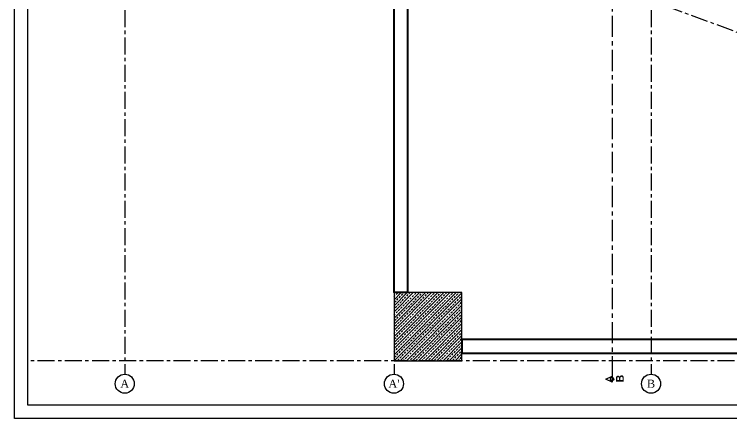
# Model space of a CAD drawing. Header units: millimetres. Extents: x 933584 to 974011, y 4545988 to 4553664.
# Drawn here: x 953802 to 954857, y 4548355 to 4548949 of the extents above; entities that cross this region are included whole.
import ezdxf
from ezdxf.enums import TextEntityAlignment as Align

# ---------------------------------------------------------------- set-up
doc = ezdxf.new("R2010")
doc.units = ezdxf.units.MM
doc.linetypes.add('CENTER', pattern=[2, 1.25, -0.25, 0.25, -0.25])
doc.layers.get('0').update_dxf_attribs({"color": 255})
for name, color, linetype in [('0-CSX-CXS_20', 14, 'CENTER'), ('0-HSL-HTC', 253, 'Continuous'), ('0-HSL-HTC_200', 1, 'Continuous'), ('0-TXT-XBX_20', 3, 'Continuous'), ('2-SPS-RCN', 2, 'Continuous')]:
    doc.layers.add(name, color=color, linetype=linetype)
doc.layers.add('2-SPS-IBW', color=5, linetype='Continuous', lineweight=40)
doc.styles.add('Century Gothic_B_3', font='GOTHICB.TTF', dxfattribs={"height": 4})
doc.styles.get("Standard").update_dxf_attribs({"font": 'times.ttf'})

# ---------------------------------------------------------------- blocks, each defined once
blk = doc.blocks.new('aksno_20')
at = {"layer": '0-TXT-XBX_20'}
blk.add_circle((0, 0), 7, dxfattribs=at)
blk.add_attdef('AKSNO', text='', height=6).set_placement((0, 0), align=Align.MIDDLE_CENTER)
blk = doc.blocks.new('ZVBXCB')
at = {"layer": '0-CSX-CXS_20', "ltscale": 20}
blk.add_line((933780.8, 4548440.5), (932221.5, 4548440.5), dxfattribs=at)
for points in [[(932363.9, 4549835.4), (932363.9, 4548420.7)], [(932759.9, 4549835.4), (932759.9, 4548420.7)], [(933137.9, 4549835.4), (933137.9, 4548420.7)], [(932221.5, 4549308.2), (933780.8, 4548732.7)]]:
    blk.add_lwpolyline(points, dxfattribs=at)
at = {"layer": '0-TXT-XBX_20'}
ref = blk.add_blockref('aksno_20', (932363.9, 4548406.7), dxfattribs=dict(at, xscale=2, yscale=2, zscale=2))
ref.add_attrib('AKSNO', 'A', dxfattribs={"color": 7, "height": 12}).set_placement((932363.9, 4548406.7), align=Align.MIDDLE_CENTER)
ref = blk.add_blockref('aksno_20', (932759.8, 4548406.7), dxfattribs=dict(at, xscale=2, yscale=2, zscale=2))
ref.add_attrib('AKSNO', "A'", dxfattribs={"color": 7, "height": 12}).set_placement((932759.8, 4548406.7), align=Align.MIDDLE_CENTER)
ref = blk.add_blockref('aksno_20', (933137.9, 4548406.7), dxfattribs=dict(at, xscale=2, yscale=2, zscale=2))
ref.add_attrib('AKSNO', 'B', dxfattribs={"color": 7, "height": 12}).set_placement((933137.9, 4548406.7), align=Align.MIDDLE_CENTER)
blk = doc.blocks.new('DBXDB')
at = {"layer": '2-SPS-IBW'}
for points in [[(940322.2, 4549239.5), (940322.2, 4548677.9), (940302.2, 4548677.9), (940302.2, 4549246.9)], [(941153.2, 4548608.9), (941153.2, 4548608.9), (941153.2, 4548608.9), (940402.2, 4548608.9), (940402.2, 4548588.9), (941153.2, 4548588.9), (941153.2, 4548608.9)]]:
    blk.add_lwpolyline(points, close=True, dxfattribs=at)
blk = doc.blocks.new('FDSVBDVBDZVB')
at = {"layer": '0-HSL-HTC_200'}
h = blk.add_hatch(dxfattribs=at)
h.set_pattern_fill('ANSI33', color=256)
h.set_pattern_definition([(45, (935944.3535, 4550275.225), (-4.490128, 4.490128), []), (45, (935948.8436, 4550275.225), (-4.490128, 4.490128), [3.175, -1.5875])])
h.paths.add_polyline_path([(940402.2, 4548677.9), (940302.2, 4548677.9), (940302.2, 4548577.9), (940402.2, 4548577.9)])
at = {"layer": '2-SPS-RCN'}
blk.add_lwpolyline([(940402.2, 4548677.9), (940302.2, 4548677.9), (940302.2, 4548577.9), (940402.2, 4548577.9)], close=True, dxfattribs=at)
blk = doc.blocks.new('CXVBXCBXCB')
for points in [[(936604.1, 4552639.8), (936595, 4552635.4), (936604.1, 4552631), (936604.1, 4552639.8)], [(936604.1, 4551247.2), (936595, 4551251.6), (936604.1, 4551256), (936604.1, 4551247.2)]]:
    blk.add_lwpolyline(points)
at = {"linetype": 'CENTER', "ltscale": 25}
blk.add_lwpolyline([(936604.1, 4552635.4), (936604.1, 4551251.6)], dxfattribs=at)
for centre in [(936604.1, 4552635.4), (936604.1, 4551251.6)]:
    blk.add_circle(centre, 2.41)
at = {"linetype": 'CENTER', "ltscale": 10, "char_height": 11.393, "attachment_point": 3, "rotation": 90, "line_spacing_factor": 0.984502, "style": 'Century Gothic_B_3'}
for insert, width in [((936609.8, 4553261.2), 630.339), ((936609.8, 4553142.8), 1895.969)]:
    blk.add_mtext('\\pxql;{\\fFranklin Gothic Book|b1|i0|c162|p34;B}', dxfattribs=dict(at, insert=insert, width=width))

msp = doc.modelspace()

# ---------------------------------------------------------------- linework, layer by layer
at = {"color": 0}
for points in [[(953801.5, 4549855.4), (955901.5, 4549855.4), (955901.5, 4548355.4), (953801.5, 4548355.4)], [(953821.5, 4549835.4), (955881.5, 4549835.4), (955881.5, 4548375.4), (953821.5, 4548375.4)]]:
    msp.add_lwpolyline(points, close=True, dxfattribs=at)

# ---------------------------------------------------------------- block references
for name, p in [('ZVBXCB', (21600, 0)), ('FDSVBDVBDZVB', (14057.69, -137.36)), ('CXVBXCBXCB', (18076.62, -2838.04))]:
    msp.add_blockref(name, p)
at = {"layer": '0-HSL-HTC'}
msp.add_blockref('DBXDB', (14057.69, -137.36), dxfattribs=at)

doc.saveas('drawing.dxf')
